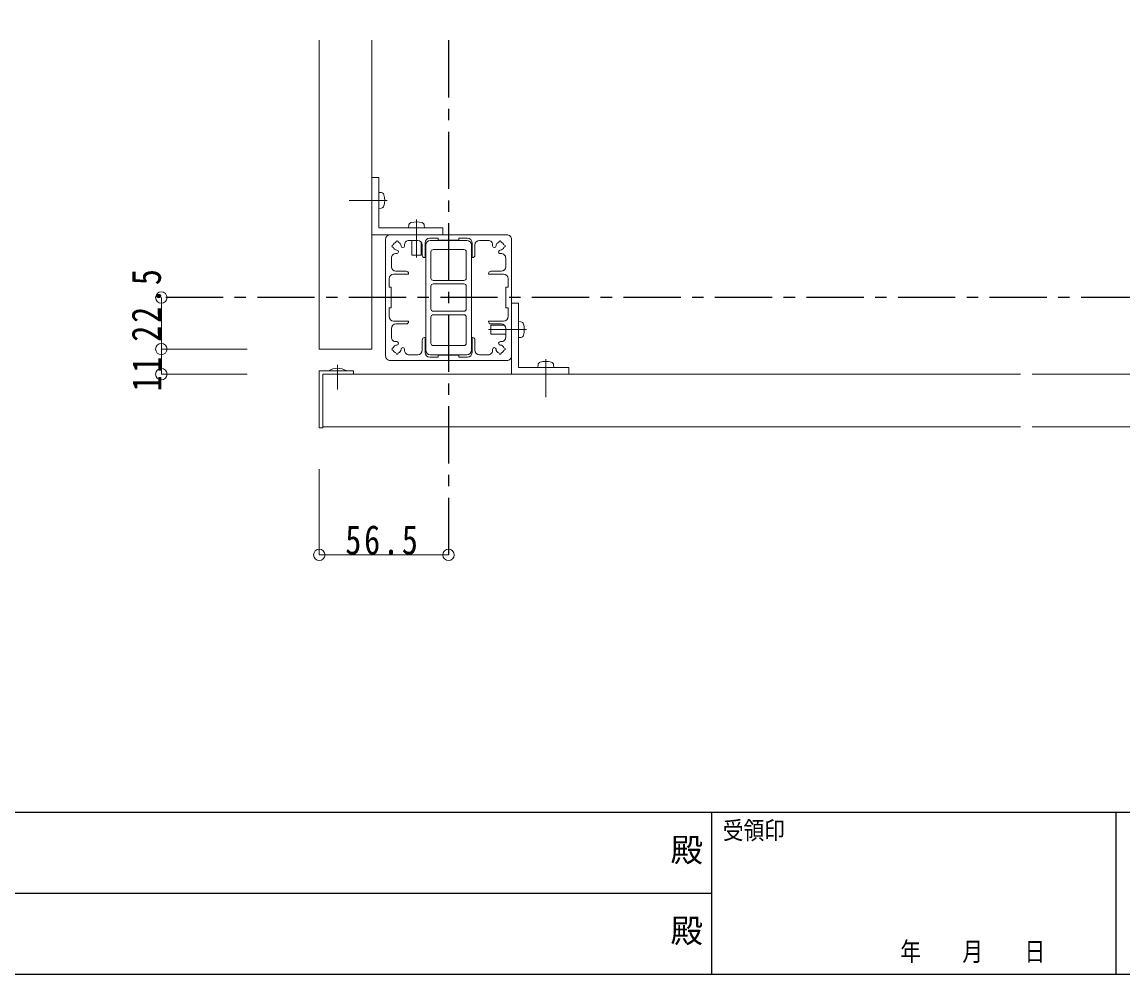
# Model space of a CAD drawing. Units: millimetres at full size, sheet at 1:5. Extents: x -1050 to 1050, y -742 to 742.
# Drawn here: x -338.4 to 142.3, y -707.5 to -291.3 of the extents above; entities that cross this region are included whole.
import ezdxf
from ezdxf.enums import TextEntityAlignment as Align

# ---------------------------------------------------------------- set-up
doc = ezdxf.new("R2010")
doc.units = ezdxf.units.MM
doc.header["$LTSCALE"] = 5
doc.linetypes.add('CHAIN1', pattern=[8, 5, -1, 1, -1])
doc.layers.add('0-0_通り芯', color=7, linetype='CHAIN1')
doc.layers.add('1-5_図枠1_1', color=7, linetype='Continuous')
for name, color, linetype, lineweight in [('0-3_寸法', 54, 'Continuous', 20), ('0-4_手摺部材', 92, 'Continuous', 20), ('0-6_パネル', 4, 'Continuous', 20), ('0-A_支柱', 6, 'Continuous', 20), ('0-B_足元', 4, 'Continuous', 20)]:
    doc.layers.add(name, color=color, linetype=linetype, lineweight=lineweight)
doc.styles.add('ＭＳ ゴシック', font='')
doc.styles.add('ＭＳ 明朝', font='')
doc.styles.get('ＭＳ ゴシック').set_extended_font_data('MS Gothic')
doc.styles.get('ＭＳ 明朝').set_extended_font_data('MS Mincho')

# ---------------------------------------------------------------- blocks, each defined once
blk = doc.blocks.new('dimension_origin')
at = {"color": 0, "linetype": 'Continuous', "lineweight": -2}
blk.add_circle((0, 0), 1.25, dxfattribs=at)

msp = doc.modelspace()

# ---------------------------------------------------------------- linework, layer by layer
at = {"layer": '0-0_通り芯'}
for p, q in [((-151.98, -299.293), (-151.98, -524.293)), ((909.462, -411.793), (-277.5, -411.793))]:
    msp.add_line(p, q, dxfattribs=at)
at = {"layer": '0-3_寸法'}
for p, q in [((-277.5, -411.793), (-277.5, -434.293)), ((-277.5, -434.293), (-277.5, -445.293)), ((-240, -434.293), (-277.5, -434.293)), ((-240, -445.293), (-277.5, -445.293)), ((-208.48, -524.293), (-208.48, -486.793)), ((-208.48, -524.293), (-151.98, -524.293))]:
    msp.add_line(p, q, dxfattribs=at)
at = {"layer": '0-4_手摺部材'}
for p, q in [((-182.48, -359.293), (-185.48, -359.293)), ((-181.361, -365.891), (-182.48, -365.793)), ((-182.48, -365.793), (-182.48, -372.793)), ((-181.361, -372.695), (-182.48, -372.793)), ((-169.382, -380.174), (-169.48, -381.293)), ((-169.48, -381.293), (-162.48, -381.293)), ((-162.578, -380.174), (-162.48, -381.293)), ((-154.48, -384.293), (-154.48, -381.293)), ((-167.98, -393.293), (-167.98, -386.793)), ((-163.98, -393.293), (-163.98, -387.47)), ((-167.98, -393.293), (-163.98, -393.293)), ((-124.48, -414.293), (-121.48, -414.293)), ((-120.361, -422.391), (-121.48, -422.293)), ((-121.48, -429.293), (-121.48, -422.293)), ((-133.48, -427.793), (-133.48, -423.793)), ((-133.48, -423.793), (-127.657, -423.793)), ((-133.48, -427.793), (-126.98, -427.793)), ((-120.361, -429.195), (-121.48, -429.293)), ((-112.882, -441.173), (-112.98, -442.293)), ((-106.078, -441.173), (-105.98, -442.293)), ((-204.48, -443.793), (-196.48, -443.793)), ((-105.98, -442.293), (-112.98, -442.293)), ((-99.48, -442.293), (-99.48, -445.293))]:
    msp.add_line(p, q, dxfattribs=at)
at = {"layer": '0-4_手摺部材', "linetype": 'CHAIN1'}
for p, q in [((-178.88, -369.293), (-195.48, -369.293)), ((-165.98, -377.693), (-165.98, -394.293)), ((-117.88, -425.793), (-134.48, -425.793)), ((-200.48, -441.185), (-200.48, -452.027)), ((-109.48, -438.693), (-109.48, -455.293))]:
    msp.add_line(p, q, dxfattribs=at)
at = {"layer": '0-4_手摺部材'}
for points in [[(-185.48, -359.293), (-185.48, -384.293), (-154.48, -384.293)], [(-154.48, -381.293), (-182.48, -381.293), (-182.48, -359.293)], [(-99.48, -445.293), (-124.48, -445.293), (-124.48, -414.293)], [(-121.48, -414.293), (-121.48, -442.293), (-99.48, -442.293)]]:
    msp.add_lwpolyline(points, dxfattribs=at)
msp.add_lwpolyline([(-193.48, -445.293), (-193.48, -443.793), (-208.48, -443.793), (-208.48, -468.793), (-206.98, -468.793), (-206.98, -445.293)], close=True, dxfattribs=at)
for centre, radius, start, end in [((-181.474, -367.186), 1.3, 15.88085, 85), ((-188.88, -369.293), 9, 344.11915, 15.88085), ((-181.474, -371.4), 1.3, 275, 344.11915), ((-168.087, -380.287), 1.3, 105.88085, 175), ((-165.98, -387.693), 9, 74.11915, 105.88085), ((-163.873, -380.287), 1.3, 5, 74.11915), ((-120.474, -423.686), 1.3, 15.88085, 85.00003), ((-127.88, -425.793), 9, 344.11915, 15.88085), ((-120.474, -427.9), 1.3, 275.00001, 344.11916), ((-111.587, -441.287), 1.3, 105.88084, 175.00003), ((-109.48, -448.693), 9, 74.11915, 105.88085), ((-107.373, -441.287), 1.3, 4.99996, 74.11917), ((-200.48, -450.516), 7.823, 59.2475, 120.7525)]:
    msp.add_arc(centre, radius, start, end, dxfattribs=at)
at = {"layer": '0-6_パネル'}
for p, q in [((-208.48, -299.293), (-208.48, -434.293)), ((-185.48, -434.293), (-185.48, -299.293)), ((-208.48, -434.293), (-185.48, -434.293)), ((98.02, -445.293), (-206.98, -445.293)), ((-206.98, -445.293), (-206.98, -468.293)), ((103.02, -445.293), (247.02, -445.293)), ((-206.98, -468.293), (98.02, -468.293)), ((103.02, -468.293), (247.02, -468.293))]:
    msp.add_line(p, q, dxfattribs=at)
at = {"layer": '0-A_支柱'}
for p, q in [((-177.48, -384.293), (-126.48, -384.293)), ((-179.48, -437.293), (-179.48, -386.293)), ((-169.254, -386.793), (-165.48, -386.793)), ((-163.48, -388.793), (-163.48, -393.293)), ((-162.23, -387.793), (-162.23, -394.293)), ((-156.48, -385.793), (-160.23, -385.793)), ((-156.48, -386.693), (-156.48, -385.793)), ((-156.48, -386.693), (-147.48, -386.693)), ((-147.48, -386.693), (-147.48, -385.793)), ((-147.48, -385.793), (-143.73, -385.793)), ((-141.73, -387.793), (-141.73, -394.293)), ((-140.48, -388.793), (-140.48, -393.293)), ((-134.706, -386.793), (-138.48, -386.793)), ((-124.48, -386.293), (-124.48, -437.293)), ((-176.98, -398.293), (-176.98, -394.519)), ((-162.23, -394.293), (-162.48, -394.293)), ((-141.73, -394.293), (-141.48, -394.293)), ((-126.98, -398.293), (-126.98, -394.519)), ((-177.98, -407.293), (-177.98, -403.543)), ((-175.98, -401.543), (-169.48, -401.543)), ((-174.98, -400.293), (-170.48, -400.293)), ((-169.48, -401.543), (-169.48, -401.293)), ((-134.48, -401.543), (-134.48, -401.293)), ((-127.98, -401.543), (-134.48, -401.543)), ((-128.98, -400.293), (-133.48, -400.293)), ((-125.98, -407.293), (-125.98, -403.543)), ((-177.08, -407.293), (-177.98, -407.293)), ((-177.08, -407.293), (-177.08, -416.293)), ((-126.88, -407.293), (-125.98, -407.293)), ((-126.88, -416.293), (-126.88, -407.293)), ((-177.08, -416.293), (-177.98, -416.293)), ((-177.98, -416.293), (-177.98, -420.043)), ((-126.88, -416.293), (-125.98, -416.293)), ((-125.98, -416.293), (-125.98, -420.043)), ((-175.98, -422.043), (-169.48, -422.043)), ((-169.48, -422.043), (-169.48, -422.293)), ((-127.98, -422.043), (-134.48, -422.043)), ((-134.48, -422.043), (-134.48, -422.293)), ((-176.98, -425.293), (-176.98, -429.067)), ((-174.98, -423.293), (-170.48, -423.293)), ((-128.98, -423.293), (-133.48, -423.293)), ((-126.98, -425.293), (-126.98, -429.067)), ((-163.48, -434.793), (-163.48, -430.293)), ((-162.23, -429.293), (-162.48, -429.293)), ((-162.23, -435.793), (-162.23, -429.293)), ((-141.73, -435.793), (-141.73, -429.293)), ((-141.73, -429.293), (-141.48, -429.293)), ((-140.48, -434.793), (-140.48, -430.293)), ((-169.254, -436.793), (-165.48, -436.793)), ((-156.48, -436.893), (-156.48, -437.793)), ((-147.48, -436.893), (-156.48, -436.893)), ((-147.48, -436.893), (-147.48, -437.793)), ((-134.706, -436.793), (-138.48, -436.793)), ((-177.48, -439.293), (-126.48, -439.293)), ((-156.48, -437.793), (-160.23, -437.793)), ((-147.48, -437.793), (-143.73, -437.793))]:
    msp.add_line(p, q, dxfattribs=at)
for centre, radius, start, end in [((-177.48, -386.293), 2, 89.99996, 180.00002), ((-126.48, -386.293), 2, 359.99998, 90.00004), ((-176.23, -389.293), 0.5, 81.78679, 278.21321), ((-174.48, -389.293), 1.75, 106.42641, 163.57359), ((-174.48, -387.543), 0.5, 351.78674, 188.21321), ((-174.48, -389.293), 1.75, 2.4576, 73.57357), ((-171.982, -389.186), 0.75, 182.4576, 2.45754), ((-169.254, -388.793), 2, 90, 185.46502), ((-174.48, -389.293), 3.25, 2.45759, 5.46502), ((-165.48, -388.793), 2, 360, 90), ((-160.23, -387.793), 2, 90, 180), ((-143.73, -387.793), 2, 0, 90), ((-138.48, -388.793), 2, 90, 180), ((-134.706, -388.793), 2, 354.53498, 90), ((-131.978, -389.186), 0.75, 177.54246, 357.5424), ((-129.48, -389.293), 3.25, 174.53498, 177.54241), ((-129.48, -389.293), 1.75, 106.42643, 177.5424), ((-129.48, -387.543), 0.5, 351.78679, 188.21326), ((-129.48, -389.293), 1.75, 16.42641, 73.57359), ((-127.73, -389.293), 0.5, 261.78679, 98.21321), ((-174.98, -394.519), 2, 84.53498, 180), ((-174.48, -389.293), 1.75, 196.42642, 267.5424), ((-174.48, -389.293), 3.25, 264.53498, 267.5424), ((-174.587, -391.791), 0.75, 267.5424, 87.5424), ((-162.48, -393.293), 1, 180, 270.00009), ((-141.48, -393.293), 1, 269.99991, 0), ((-129.373, -391.791), 0.75, 92.4576, 272.4576), ((-129.48, -389.293), 1.75, 272.4576, 343.57358), ((-129.48, -389.293), 3.25, 272.4576, 275.46502), ((-128.98, -394.519), 2, 0, 95.46502), ((-174.98, -398.293), 2, 180, 270), ((-128.98, -398.293), 2, 270, 360), ((-175.98, -403.543), 2, 90, 180), ((-170.48, -401.293), 1, 0, 90), ((-133.48, -401.293), 1, 90, 180), ((-127.98, -403.543), 2, 0, 90), ((-175.98, -420.043), 2, 180, 270), ((-170.48, -422.293), 1, 270, 360), ((-133.48, -422.293), 1, 180, 270), ((-127.98, -420.043), 2, 270, 360), ((-174.98, -425.293), 2, 90, 180), ((-128.98, -425.293), 2, 0, 90), ((-174.98, -429.067), 2, 180, 275.46502), ((-174.48, -434.293), 1.75, 92.4576, 163.57358), ((-174.48, -434.293), 3.25, 92.4576, 95.46502), ((-174.587, -431.795), 0.75, 272.4576, 92.4576), ((-162.48, -430.293), 1, 89.99991, 180), ((-141.48, -430.293), 1, 360, 90.00009), ((-129.373, -431.795), 0.75, 87.5424, 267.5424), ((-129.48, -434.293), 1.75, 16.42642, 87.5424), ((-129.48, -434.293), 3.25, 84.53498, 87.5424), ((-128.98, -429.067), 2, 264.53498, 360), ((-177.48, -437.293), 2, 179.99998, 270.00004), ((-176.23, -434.293), 0.5, 81.78679, 278.21321), ((-174.48, -434.293), 1.75, 196.42641, 253.57359), ((-174.48, -436.043), 0.5, 171.78679, 8.21326), ((-174.48, -434.293), 1.75, 286.42643, 357.5424), ((-171.982, -434.4), 0.75, 357.54246, 177.5424), ((-169.254, -434.793), 2, 174.53498, 270), ((-174.48, -434.293), 3.25, 354.53498, 357.54241), ((-165.48, -434.793), 2, 270, 0), ((-160.23, -435.793), 2, 180, 270), ((-143.73, -435.793), 2, 270, 360), ((-138.48, -434.793), 2, 180, 270), ((-134.706, -434.793), 2, 270, 5.46502), ((-131.978, -434.4), 0.75, 2.4576, 182.45754), ((-129.48, -434.293), 3.25, 182.45759, 185.46502), ((-129.48, -434.293), 1.75, 182.4576, 253.57357), ((-129.48, -436.043), 0.5, 171.78674, 8.21321), ((-129.48, -434.293), 1.75, 286.42641, 343.57359), ((-127.73, -434.293), 0.5, 261.78679, 98.21321), ((-126.48, -437.293), 2, 269.99996, 0.00002)]:
    msp.add_arc(centre, radius, start, end, dxfattribs=at)
at = {"layer": '0-B_足元'}
for p, q in [((-161.98, -388.793), (-161.98, -434.793)), ((-143.98, -386.793), (-159.98, -386.793)), ((-141.98, -434.793), (-141.98, -388.793)), ((-159.68, -391.793), (-159.68, -403.293)), ((-145.28, -390.793), (-158.68, -390.793)), ((-144.28, -403.293), (-144.28, -391.793)), ((-159.68, -406.793), (-159.68, -416.793)), ((-145.28, -404.293), (-158.68, -404.293)), ((-145.28, -405.793), (-158.68, -405.793)), ((-144.28, -416.793), (-144.28, -406.793)), ((-158.68, -417.793), (-145.28, -417.793)), ((-159.68, -420.293), (-159.68, -431.793)), ((-158.68, -419.293), (-145.28, -419.293)), ((-144.28, -431.793), (-144.28, -420.293)), ((-159.98, -436.793), (-143.98, -436.793)), ((-158.68, -432.793), (-145.28, -432.793))]:
    msp.add_line(p, q, dxfattribs=at)
for centre, radius, start, end in [((-159.98, -388.793), 2, 90, 180), ((-143.98, -388.793), 2, 0, 90), ((-158.68, -391.793), 1, 90, 180), ((-145.28, -391.793), 1, 0, 90), ((-158.68, -403.293), 1, 180, 270), ((-145.28, -403.293), 1, 270, 360), ((-158.68, -406.793), 1, 90, 180), ((-145.28, -406.793), 1, 0, 90), ((-158.68, -416.793), 1, 180, 270), ((-145.28, -416.793), 1, 270, 360), ((-158.68, -420.293), 1, 90, 180), ((-145.28, -420.293), 1, 0, 90), ((-158.68, -431.793), 1, 180, 270), ((-145.28, -431.793), 1, 270, 360), ((-159.98, -434.793), 2, 180, 270), ((-143.98, -434.793), 2, 270, 360)]:
    msp.add_arc(centre, radius, start, end, dxfattribs=at)
at = {"layer": '1-5_図枠1_1'}
for p, q in [((-990, -636.793), (990, -636.793)), ((-37.121, -636.793), (-37.121, -707.5)), ((139.646, -636.793), (139.646, -707.5)), ((-990, -672.146), (-37.121, -672.146))]:
    msp.add_line(p, q, dxfattribs=at)
msp.add_lwpolyline([(-990, 682.5), (-990, -707.5), (990, -707.5)], dxfattribs=at)

# ---------------------------------------------------------------- block references
at = {"layer": '0-3_寸法', "xscale": 2, "yscale": 2}
for p, rotation in [((-277.5, -411.793), 90), ((-277.5, -434.293), 90), ((-277.5, -434.293), 270), ((-277.5, -445.293), 270), ((-208.48, -524.293), 180)]:
    msp.add_blockref('dimension_origin', p, dxfattribs=dict(at, rotation=rotation))
msp.add_blockref('dimension_origin', (-151.98, -524.293), dxfattribs=at)

# ---------------------------------------------------------------- texts
at = {"layer": '0-3_寸法', "char_height": 12.83, "attachment_point": 7, "rotation": 90, "style": 'ＭＳ ゴシック'}
for s, insert in [('\\T1.18;\\W0.8;22.5', (-277.5, -431.068)), ('\\T1.17;\\W0.8;11', (-277.5, -452.802))]:
    msp.add_mtext(s, dxfattribs=dict(at, insert=insert))
at = {"layer": '0-3_寸法', "insert": (-197.105, -524.293), "char_height": 12.83, "attachment_point": 7, "style": 'ＭＳ ゴシック'}
msp.add_mtext('\\T1.18;\\W0.8;56.5', dxfattribs=at)
at = {"layer": '1-5_図枠1_1', "style": 'ＭＳ 明朝'}
for s, height, width, p in [('受領印', 7.776, 0.85, (-32.071, -650.934)), ('年\u3000\u3000月\u3000\u3000日', 8.294, 0.8, (45.454, -704.318))]:
    msp.add_text(s, height=height, dxfattribs=dict(at, width=width)).set_placement(p, align=Align.BOTTOM_LEFT)
for p in [(-54.956, -661.527), (-54.956, -696.88)]:
    msp.add_text('殿', height=10.37, dxfattribs=at).set_placement(p, align=Align.BOTTOM_LEFT)

doc.saveas('drawing.dxf')
